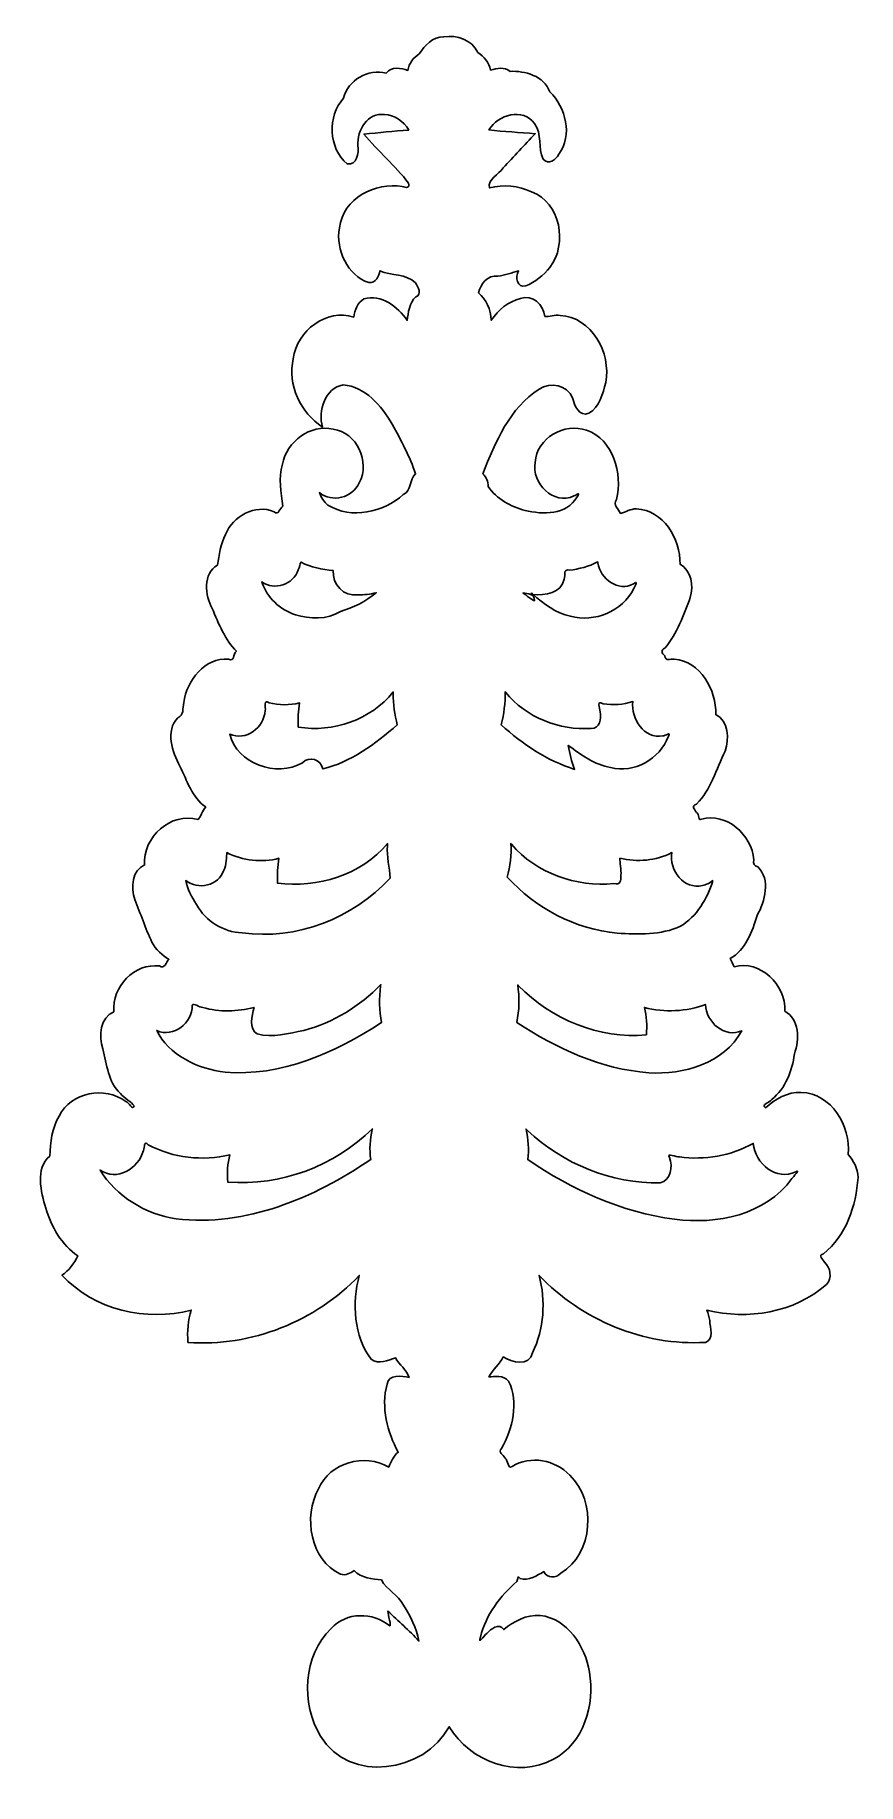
# Model space of a CAD drawing. Header units: centimetres. Extents: x -7 to 4.7, y -11.4 to 13.6.
import ezdxf

# ---------------------------------------------------------------- set-up
doc = ezdxf.new("R2010")
doc.units = ezdxf.units.CM
doc.header["$MEASUREMENT"] = 0
doc.layers.add('Layer 1', color=7, linetype='Continuous')

msp = doc.modelspace()

# ---------------------------------------------------------------- linework, layer by layer
at = {"layer": 'Layer 1', "color": 216}
for points, knots in [([(-1.20463, 13.56277), (-1.3628, 13.5629), (-1.47102, 13.43867), (-1.5558, 13.31766), (-1.5558, 13.31766), (-1.63741, 13.26328), (-1.70318, 13.18559), (-1.71485, 13.08264), (-1.71485, 13.08264), (-1.81509, 13.11832), (-1.95061, 13.1387), (-2.0259, 13.04515), (-2.0259, 13.04515), (-2.27998, 13.10868), (-2.57176, 12.94638), (-2.63464, 12.68613), (-2.63464, 12.68613), (-2.86671, 12.42884), (-2.8511, 11.97368), (-2.58467, 11.7475), (-2.58467, 11.7475), (-2.44314, 11.72999), (-2.4121, 11.9016), (-2.43055, 12.00991), (-2.43055, 12.00991), (-2.44374, 12.22725), (-2.28813, 12.48612), (-2.05194, 12.45255), (-2.05194, 12.45255), (-1.91075, 12.44919), (-1.77242, 12.35755), (-1.70359, 12.22979), (-1.70359, 12.22979), (-1.91778, 12.2176), (-2.13081, 12.19064), (-2.3447, 12.17428), (-2.3447, 12.17428), (-2.14161, 11.93268), (-1.89726, 11.72292), (-1.70711, 11.47499), (-1.70711, 11.47499), (-1.68782, 11.3918), (-1.73893, 11.41294), (-1.79578, 11.42597), (-1.79578, 11.42597), (-2.17854, 11.4944), (-2.64162, 11.25743), (-2.69446, 10.83554), (-2.69446, 10.83554), (-2.74751, 10.52203), (-2.57897, 10.15365), (-2.27292, 10.05623), (-2.27292, 10.05623), (-2.17717, 10.04385), (-2.12231, 10.15211), (-2.11528, 10.22348), (-2.11528, 10.22348), (-1.95299, 10.14908), (-1.73911, 10.18422), (-1.60929, 10.0519), (-1.60929, 10.0519), (-1.57415, 9.98789), (-1.50628, 9.89039), (-1.60296, 9.85076), (-1.60296, 9.85076), (-1.69288, 9.76464), (-1.71387, 9.62511), (-1.72612, 9.51409), (-1.72612, 9.51409), (-1.85877, 9.71058), (-2.09791, 9.89606), (-2.3426, 9.82192), (-2.3426, 9.82192), (-2.43678, 9.7744), (-2.47223, 9.66055), (-2.48898, 9.56311), (-2.48898, 9.56311), (-2.87483, 9.68623), (-3.30217, 9.37104), (-3.35177, 8.96908), (-3.35177, 8.96908), (-3.4401, 8.59324), (-3.24488, 8.19888), (-2.93586, 7.99368), (-2.93586, 7.99368), (-2.99855, 8.22475), (-2.89889, 8.55515), (-2.64029, 8.5942), (-2.64029, 8.5942), (-2.32357, 8.57388), (-2.096, 8.29377), (-1.94077, 8.03621), (-1.94077, 8.03621), (-1.81465, 7.80751), (-1.6902, 7.57285), (-1.60509, 7.32395), (-1.60509, 7.32395), (-1.69936, 7.24596), (-1.65885, 7.08414), (-1.78103, 7.03126), (-1.78103, 7.03126), (-2.06684, 6.77754), (-2.52384, 6.67057), (-2.85846, 6.88059), (-2.85846, 6.88059), (-2.91243, 6.92798), (-2.95433, 6.99117), (-2.9795, 7.05938), (-2.9795, 7.05938), (-2.79711, 6.90786), (-2.50766, 6.98588), (-2.40947, 7.19852), (-2.40947, 7.19852), (-2.25056, 7.49655), (-2.4469, 7.92172), (-2.78245, 7.96269), (-2.78245, 7.96269), (-3.10727, 8.03683), (-3.44549, 7.79185), (-3.5059, 7.46238), (-3.5059, 7.46238), (-3.5637, 7.26887), (-3.53103, 7.05337), (-3.49886, 6.8669), (-3.49886, 6.8669), (-3.55002, 6.83832), (-3.55921, 6.7236), (-3.62624, 6.78616), (-3.62624, 6.78616), (-3.89787, 6.89786), (-4.20989, 6.72446), (-4.32013, 6.45959), (-4.32013, 6.45959), (-4.3909, 6.32727), (-4.40854, 6.16652), (-4.43273, 6.02488), (-4.43273, 6.02488), (-4.6431, 5.90099), (-4.61441, 5.59265), (-4.50873, 5.40489), (-4.50873, 5.40489), (-4.4227, 5.19199), (-4.31836, 4.95165), (-4.1639, 4.795), (-4.1639, 4.795), (-4.21246, 4.75566), (-4.19077, 4.63931), (-4.2758, 4.6811), (-4.2758, 4.6811), (-4.61383, 4.70809), (-4.87276, 4.38017), (-4.9148, 4.06183), (-4.9148, 4.06183), (-4.9339, 3.98161), (-4.9095, 3.88245), (-4.99784, 3.84628), (-4.99784, 3.84628), (-5.18383, 3.65639), (-5.08124, 3.35651), (-4.9711, 3.1542), (-4.9711, 3.1542), (-4.86694, 2.95055), (-4.79645, 2.70593), (-4.60163, 2.57386), (-4.60163, 2.57386), (-4.65198, 2.52489), (-4.67282, 2.42573), (-4.71141, 2.39219), (-4.71141, 2.39219), (-5.09557, 2.50845), (-5.50308, 2.14371), (-5.47356, 1.74553), (-5.47356, 1.74553), (-5.65512, 1.67777), (-5.67271, 1.4194), (-5.61572, 1.25315), (-5.61572, 1.25315), (-5.53144, 1.05166), (-5.46332, 0.84051), (-5.36941, 0.64398), (-5.36941, 0.64398), (-5.32103, 0.53452), (-5.21236, 0.45857), (-5.12662, 0.39815), (-5.12662, 0.39815), (-5.16826, 0.36094), (-5.18826, 0.25166), (-5.26104, 0.30443), (-5.26104, 0.30443), (-5.61405, 0.34922), (-5.94569, 0.00984), (-5.91341, -0.348), (-5.91341, -0.348), (-6.11046, -0.42926), (-6.12899, -0.69571), (-6.07122, -0.8779), (-6.07122, -0.8779), (-6.00827, -1.09821), (-5.99945, -1.35271), (-5.81911, -1.51516), (-5.81911, -1.51516), (-5.7682, -1.58577), (-5.65779, -1.63321), (-5.62417, -1.6925), (-5.62417, -1.6925), (-5.6471, -1.76722), (-5.6977, -1.6352), (-5.74099, -1.6305), (-5.74099, -1.6305), (-6.04127, -1.40508), (-6.52244, -1.493), (-6.69526, -1.83957), (-6.69526, -1.83957), (-6.79604, -2.00873), (-6.82144, -2.21279), (-6.82756, -2.40693), (-6.82756, -2.40693), (-7.03908, -2.59068), (-6.95305, -2.91679), (-6.88456, -3.15091), (-6.88456, -3.15091), (-6.80428, -3.41775), (-6.65736, -3.67881), (-6.42643, -3.83217), (-6.42643, -3.83217), (-6.48419, -3.93769), (-6.55092, -4.04306), (-6.65374, -4.10756), (-6.65374, -4.10756), (-6.1893, -4.6057), (-5.44936, -4.77442), (-4.80712, -4.60499), (-4.80712, -4.60499), (-4.85689, -4.75201), (-4.86752, -4.91064), (-4.85497, -5.06565), (-4.85497, -5.06565), (-3.95354, -5.13237), (-3.03494, -4.76981), (-2.40947, -4.11044), (-2.40947, -4.11044), (-2.51666, -4.5055), (-2.48779, -4.97615), (-2.24127, -5.30716), (-2.24127, -5.30716), (-2.13539, -5.38569), (-1.99172, -5.32413), (-1.89503, -5.28553), (-1.89503, -5.28553), (-1.84046, -5.38714), (-1.73563, -5.45394), (-1.69939, -5.56597), (-1.69939, -5.56597), (-1.8026, -5.54982), (-1.99078, -5.50905), (-2.01256, -5.66401), (-2.01256, -5.66401), (-2.10369, -5.99277), (-2.00916, -6.34738), (-1.85281, -6.63364), (-1.85281, -6.63364), (-1.9239, -6.68278), (-1.95736, -6.77411), (-1.99004, -6.84631), (-1.99004, -6.84631), (-2.33167, -6.64329), (-2.82935, -6.77755), (-2.99146, -7.1563), (-2.99146, -7.1563), (-3.21513, -7.55686), (-3.10724, -8.17111), (-2.67759, -8.37465), (-2.67759, -8.37465), (-2.6089, -8.39693), (-2.53369, -8.35625), (-2.48406, -8.32274), (-2.48406, -8.32274), (-2.38133, -8.42786), (-2.22135, -8.44507), (-2.09419, -8.45539), (-2.09419, -8.45539), (-2.01934, -8.60102), (-1.85078, -8.66533), (-1.78032, -8.81729), (-1.78032, -8.81729), (-1.67505, -8.97096), (-1.59865, -9.14429), (-1.55864, -9.32698), (-1.55864, -9.32698), (-1.69685, -9.1757), (-1.85326, -9.04351), (-2.00059, -8.9002), (-2.00059, -8.9002), (-2.00528, -8.95388), (-1.94443, -9.11897), (-1.97526, -9.11215), (-1.97526, -9.11215), (-2.2133, -8.91177), (-2.59435, -8.91055), (-2.8099, -9.14675), (-2.8099, -9.14675), (-3.21508, -9.53261), (-3.2448, -10.21952), (-2.96261, -10.68662), (-2.96261, -10.68662), (-2.54478, -11.36747), (-1.48232, -11.20648), (-1.12655, -10.55037), (-1.12655, -10.55037), (-0.83237, -11.04705), (-0.15434, -11.29419), (0.3608, -11.01422), (0.3608, -11.01422), (0.79505, -10.78591), (0.9575, -10.23916), (0.87559, -9.77034), (0.87559, -9.77034), (0.81708, -9.39871), (0.55941, -9.00656), (0.17044, -8.9622), (0.17044, -8.9622), (-0.02128, -8.94437), (-0.21233, -9.05258), (-0.34681, -9.16334), (-0.34681, -9.16334), (-0.41602, -9.05878), (-0.53238, -9.15544), (-0.5889, -9.22101), (-0.5889, -9.22101), (-0.62885, -9.24863), (-0.72192, -9.38629), (-0.68179, -9.27147), (-0.68179, -9.27147), (-0.60312, -8.95421), (-0.39726, -8.68339), (-0.15961, -8.47702), (-0.15961, -8.47702), (-0.14211, -8.44107), (-0.15564, -8.3803), (-0.11528, -8.43521), (-0.11528, -8.43521), (0.00239, -8.47728), (0.1365, -8.38793), (0.22393, -8.33572), (0.22393, -8.33572), (0.2718, -8.43469), (0.40019, -8.43301), (0.46813, -8.35879), (0.46813, -8.35879), (0.92993, -8.076), (0.98044, -7.3357), (0.59621, -6.96094), (0.59621, -6.96094), (0.38563, -6.739), (0.03489, -6.67685), (-0.22912, -6.83551), (-0.22912, -6.83551), (-0.29216, -6.88415), (-0.28197, -6.74537), (-0.32851, -6.71655), (-0.32851, -6.71655), (-0.35122, -6.6656), (-0.44035, -6.63697), (-0.37847, -6.58102), (-0.37847, -6.58102), (-0.22176, -6.29685), (-0.13021, -5.92548), (-0.27854, -5.61932), (-0.27854, -5.61932), (-0.34386, -5.52635), (-0.4887, -5.55555), (-0.55933, -5.55948), (-0.55933, -5.55948), (-0.5073, -5.45352), (-0.4023, -5.37534), (-0.35384, -5.27256), (-0.35384, -5.27256), (-0.23276, -5.3551), (0.01339, -5.41335), (0.06489, -5.21561), (0.06489, -5.21561), (0.22395, -4.87484), (0.25739, -4.47378), (0.15638, -4.10973), (0.15638, -4.10973), (0.76589, -4.75074), (1.65244, -5.11916), (2.5301, -5.06566), (2.5301, -5.06566), (2.66079, -5.02295), (2.59806, -4.85734), (2.59164, -4.75602), (2.59164, -4.75602), (2.58243, -4.70462), (2.56745, -4.65425), (2.55262, -4.60428), (2.55262, -4.60428), (3.13487, -4.752), (3.79815, -4.64182), (4.25919, -4.24166), (4.25919, -4.24166), (4.3457, -4.14655), (4.31583, -4.0018), (4.22964, -3.92085), (4.22964, -3.92085), (4.20677, -3.88075), (4.1287, -3.82309), (4.21627, -3.80118), (4.21627, -3.80118), (4.54168, -3.54823), (4.68304, -3.11653), (4.70889, -2.71188), (4.70889, -2.71188), (4.70934, -2.58574), (4.64256, -2.4707), (4.56744, -2.38386), (4.56744, -2.38386), (4.60705, -1.97564), (4.32747, -1.50995), (3.89959, -1.50002), (3.89959, -1.50002), (3.7064, -1.48639), (3.51842, -1.60087), (3.38656, -1.71846), (3.38656, -1.71846), (3.31822, -1.66631), (3.45373, -1.64591), (3.48016, -1.59951), (3.48016, -1.59951), (3.67195, -1.44009), (3.77225, -1.19515), (3.80036, -0.94925), (3.80036, -0.94925), (3.87592, -0.74728), (3.87379, -0.45115), (3.66243, -0.33864), (3.66243, -0.33864), (3.6876, 0.03628), (3.3079, 0.3961), (2.9418, 0.2936), (2.9418, 0.2936), (2.91873, 0.32795), (2.90125, 0.37765), (2.88198, 0.40895), (2.88198, 0.40895), (3.10832, 0.52718), (3.19604, 0.79636), (3.27045, 1.02677), (3.27045, 1.02677), (3.3805, 1.23021), (3.46534, 1.5334), (3.2803, 1.71813), (3.2803, 1.71813), (3.22438, 1.73402), (3.21148, 1.76459), (3.2233, 1.81906), (3.2233, 1.81906), (3.19068, 2.17983), (2.82961, 2.49842), (2.47452, 2.39868), (2.47452, 2.39868), (2.42116, 2.36599), (2.44489, 2.47364), (2.40485, 2.496), (2.40485, 2.496), (2.36665, 2.54399), (2.32931, 2.58206), (2.40273, 2.61495), (2.40273, 2.61495), (2.60874, 2.81692), (2.68627, 3.11348), (2.8109, 3.36903), (2.8109, 3.36903), (2.87494, 3.54437), (2.86297, 3.80927), (2.6786, 3.89025), (2.6786, 3.89025), (2.68781, 4.24407), (2.45977, 4.65311), (2.08675, 4.68253), (2.08675, 4.68253), (2.02249, 4.68807), (1.96415, 4.6451), (1.95163, 4.73011), (1.95163, 4.73011), (1.90634, 4.77132), (1.89112, 4.80751), (1.95023, 4.84041), (1.95023, 4.84041), (2.12958, 5.0427), (2.21381, 5.31197), (2.31547, 5.55988), (2.31547, 5.55988), (2.36254, 5.72834), (2.33184, 5.94898), (2.16979, 6.03713), (2.16979, 6.03713), (2.17421, 6.40154), (1.93063, 6.81277), (1.54557, 6.82509), (1.54557, 6.82509), (1.46502, 6.83057), (1.39086, 6.77631), (1.31967, 6.76093), (1.31967, 6.76093), (1.2894, 6.83124), (1.20766, 6.87719), (1.26126, 6.9599), (1.26126, 6.9599), (1.35126, 7.3335), (1.21498, 7.81525), (0.8355, 7.94899), (0.8355, 7.94899), (0.5238, 8.05712), (0.12132, 7.84318), (0.1015, 7.48977), (0.1015, 7.48977), (0.04303, 7.1918), (0.36896, 6.87325), (0.65183, 7.01036), (0.65183, 7.01036), (0.70114, 7.02878), (0.74855, 7.07763), (0.69827, 6.99666), (0.69827, 6.99666), (0.5497, 6.73415), (0.20829, 6.74638), (-0.04283, 6.80243), (-0.04283, 6.80243), (-0.24394, 6.85624), (-0.4525, 6.96777), (-0.56917, 7.14589), (-0.56917, 7.14589), (-0.57213, 7.21289), (-0.59699, 7.28076), (-0.64588, 7.32612), (-0.64588, 7.32612), (-0.47045, 7.77769), (-0.25949, 8.26971), (0.15779, 8.53654), (0.15779, 8.53654), (0.31809, 8.63926), (0.5575, 8.5987), (0.63493, 8.40966), (0.63493, 8.40966), (0.66199, 8.30333), (0.72809, 8.13198), (0.86646, 8.18978), (0.86646, 8.18978), (1.01485, 8.27739), (1.06866, 8.46855), (1.10784, 8.62882), (1.10784, 8.62882), (1.18951, 9.05628), (0.90581, 9.56265), (0.45617, 9.58764), (0.45617, 9.58764), (0.38572, 9.59889), (0.29344, 9.56365), (0.24012, 9.5725), (0.24012, 9.5725), (0.21942, 9.73699), (0.0598, 9.89671), (-0.10894, 9.82698), (-0.10894, 9.82698), (-0.28311, 9.78829), (-0.42506, 9.66246), (-0.52556, 9.51771), (-0.52556, 9.51771), (-0.53236, 9.66668), (-0.60023, 9.81942), (-0.70783, 9.90917), (-0.70783, 9.90917), (-0.67884, 10.04051), (-0.5733, 10.16504), (-0.43101, 10.14664), (-0.43101, 10.14664), (-0.3341, 10.16235), (-0.21941, 10.19675), (-0.1371, 10.22205), (-0.1371, 10.22205), (-0.18755, 10.1355), (-0.15597, 9.97187), (-0.03365, 10.00938), (-0.03365, 10.00938), (0.10128, 10.05373), (0.21733, 10.16411), (0.31048, 10.26963), (0.31048, 10.26963), (0.56709, 10.60707), (0.46357, 11.19808), (0.04939, 11.351), (0.04939, 11.351), (-0.13627, 11.43822), (-0.35164, 11.45905), (-0.5502, 11.40651), (-0.5502, 11.40651), (-0.58743, 11.53182), (-0.41203, 11.59425), (-0.35726, 11.69129), (-0.35726, 11.69129), (-0.20475, 11.85413), (-0.05174, 12.01648), (0.10076, 12.17933), (0.10076, 12.17933), (-0.11713, 12.19881), (-0.35173, 12.20794), (-0.55935, 12.23268), (-0.55935, 12.23268), (-0.42981, 12.45288), (-0.07666, 12.55444), (0.09091, 12.32279), (0.09091, 12.32279), (0.20297, 12.17665), (0.13599, 11.97148), (0.21336, 11.81527), (0.21336, 11.81527), (0.28836, 11.73285), (0.40016, 11.80438), (0.43856, 11.88592), (0.43856, 11.88592), (0.63942, 12.157), (0.53671, 12.55745), (0.31118, 12.77553), (0.31118, 12.77553), (0.22735, 13.00456), (-0.04776, 13.07915), (-0.25815, 13.06822), (-0.25815, 13.06822), (-0.33501, 13.13812), (-0.44643, 13.11023), (-0.53542, 13.08624), (-0.53542, 13.08624), (-0.55434, 13.19682), (-0.63287, 13.27952), (-0.71558, 13.33856), (-0.71558, 13.33856), (-0.80527, 13.52213), (-1.01499, 13.58785), (-1.20468, 13.56276), (-1.20468, 13.56276), (-1.20468, 13.56276), (-1.20463, 13.56277), (-1.20463, 13.56277)], [0, 0, 0, 0, 0.00617284, 0.00617284, 0.00617284, 0.00617284, 0.01234568, 0.01234568, 0.01234568, 0.01234568, 0.01851852, 0.01851852, 0.01851852, 0.01851852, 0.02469136, 0.02469136, 0.02469136, 0.02469136, 0.0308642, 0.0308642, 0.0308642, 0.0308642, 0.03703704, 0.03703704, 0.03703704, 0.03703704, 0.04320988, 0.04320988, 0.04320988, 0.04320988, 0.04938272, 0.04938272, 0.04938272, 0.04938272, 0.05555556, 0.05555556, 0.05555556, 0.05555556, 0.0617284, 0.0617284, 0.0617284, 0.0617284, 0.06790123, 0.06790123, 0.06790123, 0.06790123, 0.07407407, 0.07407407, 0.07407407, 0.07407407, 0.08024691, 0.08024691, 0.08024691, 0.08024691, 0.08641975, 0.08641975, 0.08641975, 0.08641975, 0.09259259, 0.09259259, 0.09259259, 0.09259259, 0.09876543, 0.09876543, 0.09876543, 0.09876543, 0.10493827, 0.10493827, 0.10493827, 0.10493827, 0.11111111, 0.11111111, 0.11111111, 0.11111111, 0.11728395, 0.11728395, 0.11728395, 0.11728395, 0.12345679, 0.12345679, 0.12345679, 0.12345679, 0.12962963, 0.12962963, 0.12962963, 0.12962963, 0.13580247, 0.13580247, 0.13580247, 0.13580247, 0.14197531, 0.14197531, 0.14197531, 0.14197531, 0.14814815, 0.14814815, 0.14814815, 0.14814815, 0.15432099, 0.15432099, 0.15432099, 0.15432099, 0.16049383, 0.16049383, 0.16049383, 0.16049383, 0.16666667, 0.16666667, 0.16666667, 0.16666667, 0.17283951, 0.17283951, 0.17283951, 0.17283951, 0.17901235, 0.17901235, 0.17901235, 0.17901235, 0.18518519, 0.18518519, 0.18518519, 0.18518519, 0.19135802, 0.19135802, 0.19135802, 0.19135802, 0.19753086, 0.19753086, 0.19753086, 0.19753086, 0.2037037, 0.2037037, 0.2037037, 0.2037037, 0.20987654, 0.20987654, 0.20987654, 0.20987654, 0.21604938, 0.21604938, 0.21604938, 0.21604938, 0.22222222, 0.22222222, 0.22222222, 0.22222222, 0.22839506, 0.22839506, 0.22839506, 0.22839506, 0.2345679, 0.2345679, 0.2345679, 0.2345679, 0.24074074, 0.24074074, 0.24074074, 0.24074074, 0.24691358, 0.24691358, 0.24691358, 0.24691358, 0.25308642, 0.25308642, 0.25308642, 0.25308642, 0.25925926, 0.25925926, 0.25925926, 0.25925926, 0.2654321, 0.2654321, 0.2654321, 0.2654321, 0.27160494, 0.27160494, 0.27160494, 0.27160494, 0.27777778, 0.27777778, 0.27777778, 0.27777778, 0.28395062, 0.28395062, 0.28395062, 0.28395062, 0.29012346, 0.29012346, 0.29012346, 0.29012346, 0.2962963, 0.2962963, 0.2962963, 0.2962963, 0.30246914, 0.30246914, 0.30246914, 0.30246914, 0.30864198, 0.30864198, 0.30864198, 0.30864198, 0.31481481, 0.31481481, 0.31481481, 0.31481481, 0.32098765, 0.32098765, 0.32098765, 0.32098765, 0.32716049, 0.32716049, 0.32716049, 0.32716049, 0.33333333, 0.33333333, 0.33333333, 0.33333333, 0.33950617, 0.33950617, 0.33950617, 0.33950617, 0.34567901, 0.34567901, 0.34567901, 0.34567901, 0.35185185, 0.35185185, 0.35185185, 0.35185185, 0.35802469, 0.35802469, 0.35802469, 0.35802469, 0.36419753, 0.36419753, 0.36419753, 0.36419753, 0.37037037, 0.37037037, 0.37037037, 0.37037037, 0.37654321, 0.37654321, 0.37654321, 0.37654321, 0.38271605, 0.38271605, 0.38271605, 0.38271605, 0.38888889, 0.38888889, 0.38888889, 0.38888889, 0.39506173, 0.39506173, 0.39506173, 0.39506173, 0.40123457, 0.40123457, 0.40123457, 0.40123457, 0.40740741, 0.40740741, 0.40740741, 0.40740741, 0.41358025, 0.41358025, 0.41358025, 0.41358025, 0.41975309, 0.41975309, 0.41975309, 0.41975309, 0.42592593, 0.42592593, 0.42592593, 0.42592593, 0.43209877, 0.43209877, 0.43209877, 0.43209877, 0.4382716, 0.4382716, 0.4382716, 0.4382716, 0.44444444, 0.44444444, 0.44444444, 0.44444444, 0.45061728, 0.45061728, 0.45061728, 0.45061728, 0.45679012, 0.45679012, 0.45679012, 0.45679012, 0.46296296, 0.46296296, 0.46296296, 0.46296296, 0.4691358, 0.4691358, 0.4691358, 0.4691358, 0.47530864, 0.47530864, 0.47530864, 0.47530864, 0.48148148, 0.48148148, 0.48148148, 0.48148148, 0.48765432, 0.48765432, 0.48765432, 0.48765432, 0.49382716, 0.49382716, 0.49382716, 0.49382716, 0.5, 0.5, 0.5, 0.5, 0.50617284, 0.50617284, 0.50617284, 0.50617284, 0.51234568, 0.51234568, 0.51234568, 0.51234568, 0.51851852, 0.51851852, 0.51851852, 0.51851852, 0.52469136, 0.52469136, 0.52469136, 0.52469136, 0.5308642, 0.5308642, 0.5308642, 0.5308642, 0.53703704, 0.53703704, 0.53703704, 0.53703704, 0.54320988, 0.54320988, 0.54320988, 0.54320988, 0.54938272, 0.54938272, 0.54938272, 0.54938272, 0.55555556, 0.55555556, 0.55555556, 0.55555556, 0.5617284, 0.5617284, 0.5617284, 0.5617284, 0.56790123, 0.56790123, 0.56790123, 0.56790123, 0.57407407, 0.57407407, 0.57407407, 0.57407407, 0.58024691, 0.58024691, 0.58024691, 0.58024691, 0.58641975, 0.58641975, 0.58641975, 0.58641975, 0.59259259, 0.59259259, 0.59259259, 0.59259259, 0.59876543, 0.59876543, 0.59876543, 0.59876543, 0.60493827, 0.60493827, 0.60493827, 0.60493827, 0.61111111, 0.61111111, 0.61111111, 0.61111111, 0.61728395, 0.61728395, 0.61728395, 0.61728395, 0.62345679, 0.62345679, 0.62345679, 0.62345679, 0.62962963, 0.62962963, 0.62962963, 0.62962963, 0.63580247, 0.63580247, 0.63580247, 0.63580247, 0.64197531, 0.64197531, 0.64197531, 0.64197531, 0.64814815, 0.64814815, 0.64814815, 0.64814815, 0.65432099, 0.65432099, 0.65432099, 0.65432099, 0.66049383, 0.66049383, 0.66049383, 0.66049383, 0.66666667, 0.66666667, 0.66666667, 0.66666667, 0.67283951, 0.67283951, 0.67283951, 0.67283951, 0.67901235, 0.67901235, 0.67901235, 0.67901235, 0.68518519, 0.68518519, 0.68518519, 0.68518519, 0.69135802, 0.69135802, 0.69135802, 0.69135802, 0.69753086, 0.69753086, 0.69753086, 0.69753086, 0.7037037, 0.7037037, 0.7037037, 0.7037037, 0.70987654, 0.70987654, 0.70987654, 0.70987654, 0.71604938, 0.71604938, 0.71604938, 0.71604938, 0.72222222, 0.72222222, 0.72222222, 0.72222222, 0.72839506, 0.72839506, 0.72839506, 0.72839506, 0.7345679, 0.7345679, 0.7345679, 0.7345679, 0.74074074, 0.74074074, 0.74074074, 0.74074074, 0.74691358, 0.74691358, 0.74691358, 0.74691358, 0.75308642, 0.75308642, 0.75308642, 0.75308642, 0.75925926, 0.75925926, 0.75925926, 0.75925926, 0.7654321, 0.7654321, 0.7654321, 0.7654321, 0.77160494, 0.77160494, 0.77160494, 0.77160494, 0.77777778, 0.77777778, 0.77777778, 0.77777778, 0.78395062, 0.78395062, 0.78395062, 0.78395062, 0.79012346, 0.79012346, 0.79012346, 0.79012346, 0.7962963, 0.7962963, 0.7962963, 0.7962963, 0.80246914, 0.80246914, 0.80246914, 0.80246914, 0.80864198, 0.80864198, 0.80864198, 0.80864198, 0.81481481, 0.81481481, 0.81481481, 0.81481481, 0.82098765, 0.82098765, 0.82098765, 0.82098765, 0.82716049, 0.82716049, 0.82716049, 0.82716049, 0.83333333, 0.83333333, 0.83333333, 0.83333333, 0.83950617, 0.83950617, 0.83950617, 0.83950617, 0.84567901, 0.84567901, 0.84567901, 0.84567901, 0.85185185, 0.85185185, 0.85185185, 0.85185185, 0.85802469, 0.85802469, 0.85802469, 0.85802469, 0.86419753, 0.86419753, 0.86419753, 0.86419753, 0.87037037, 0.87037037, 0.87037037, 0.87037037, 0.87654321, 0.87654321, 0.87654321, 0.87654321, 0.88271605, 0.88271605, 0.88271605, 0.88271605, 0.88888889, 0.88888889, 0.88888889, 0.88888889, 0.89506173, 0.89506173, 0.89506173, 0.89506173, 0.90123457, 0.90123457, 0.90123457, 0.90123457, 0.90740741, 0.90740741, 0.90740741, 0.90740741, 0.91358025, 0.91358025, 0.91358025, 0.91358025, 0.91975309, 0.91975309, 0.91975309, 0.91975309, 0.92592593, 0.92592593, 0.92592593, 0.92592593, 0.93209877, 0.93209877, 0.93209877, 0.93209877, 0.9382716, 0.9382716, 0.9382716, 0.9382716, 0.94444444, 0.94444444, 0.94444444, 0.94444444, 0.95061728, 0.95061728, 0.95061728, 0.95061728, 0.95679012, 0.95679012, 0.95679012, 0.95679012, 0.96296296, 0.96296296, 0.96296296, 0.96296296, 0.9691358, 0.9691358, 0.9691358, 0.9691358, 0.97530864, 0.97530864, 0.97530864, 0.97530864, 0.98148148, 0.98148148, 0.98148148, 0.98148148, 0.98765432, 0.98765432, 0.98765432, 0.98765432, 1, 1, 1, 1]), ([(-3.24125, 6.06598), (-3.10086, 5.99071), (-2.93777, 5.95959), (-2.78171, 5.94703), (-2.78171, 5.94703), (-2.80065, 5.75126), (-2.62697, 5.56773), (-2.43265, 5.60171), (-2.43265, 5.60171), (-2.34372, 5.59936), (-2.25401, 5.60834), (-2.16804, 5.63055), (-2.16804, 5.63055), (-2.31879, 5.50375), (-2.49367, 5.41295), (-2.67966, 5.36381), (-2.67966, 5.36381), (-2.86962, 5.23932), (-3.11522, 5.25331), (-3.32147, 5.31623), (-3.32147, 5.31623), (-3.53993, 5.38536), (-3.73218, 5.56247), (-3.80072, 5.78555), (-3.80072, 5.78555), (-3.6217, 5.65484), (-3.3524, 5.74394), (-3.28065, 5.95641), (-3.28065, 5.95641), (-3.26094, 5.98729), (-3.25937, 6.04821), (-3.24124, 6.06599), (-3.24124, 6.06599), (-3.24124, 6.06599), (-3.24125, 6.06598), (-3.24125, 6.06598)], [0, 0, 0, 0, 0.1, 0.1, 0.1, 0.1, 0.2, 0.2, 0.2, 0.2, 0.3, 0.3, 0.3, 0.3, 0.4, 0.4, 0.4, 0.4, 0.5, 0.5, 0.5, 0.5, 0.6, 0.6, 0.6, 0.6, 0.7, 0.7, 0.7, 0.7, 0.8, 0.8, 0.8, 0.8, 1, 1, 1, 1]), ([(0.99457, 6.05661), (1.02968, 5.82588), (1.28656, 5.63965), (1.50337, 5.75527), (1.50337, 5.75527), (1.57756, 5.81531), (1.53242, 5.73702), (1.5083, 5.69039), (1.5083, 5.69039), (1.34254, 5.3592), (0.94839, 5.20453), (0.60399, 5.29389), (0.60399, 5.29389), (0.40021, 5.33363), (0.21101, 5.48408), (0.07196, 5.60316), (0.07196, 5.60316), (0.23915, 5.59122), (0.47655, 5.62008), (0.51461, 5.82376), (0.51461, 5.82376), (0.53633, 5.88133), (0.49849, 5.97261), (0.5885, 5.95136), (0.5885, 5.95136), (0.72833, 5.96768), (0.86747, 6.00373), (0.99245, 6.06887), (0.99245, 6.06887), (0.99245, 6.06887), (0.99457, 6.05661), (0.99457, 6.05661)], [0, 0, 0, 0, 0.11111111, 0.11111111, 0.11111111, 0.11111111, 0.22222222, 0.22222222, 0.22222222, 0.22222222, 0.33333333, 0.33333333, 0.33333333, 0.33333333, 0.44444444, 0.44444444, 0.44444444, 0.44444444, 0.55555556, 0.55555556, 0.55555556, 0.55555556, 0.66666667, 0.66666667, 0.66666667, 0.66666667, 0.77777778, 0.77777778, 0.77777778, 0.77777778, 1, 1, 1, 1]), ([(-0.07512, 5.62766), (-0.00272, 5.60701), (0.09076, 5.62576), (0.09326, 5.51841), (0.09326, 5.51841), (0.08851, 5.49309), (-0.03821, 5.60533), (-0.07512, 5.62766)], [0, 0, 0, 0, 0.33333333, 0.33333333, 0.33333333, 0.33333333, 1, 1, 1, 1]), ([(-1.92596, 4.19088), (-1.92441, 4.04002), (-1.90417, 3.88949), (-1.86685, 3.74391), (-1.86685, 3.74391), (-2.18051, 3.4751), (-2.53399, 3.20828), (-2.93231, 3.11671), (-2.93231, 3.11671), (-2.95323, 3.25037), (-3.13246, 3.30661), (-3.22155, 3.20466), (-3.22155, 3.20466), (-3.58911, 2.98961), (-4.16087, 3.18935), (-4.25605, 3.61198), (-4.25605, 3.61198), (-4.02994, 3.50824), (-3.76799, 3.70484), (-3.75358, 3.94721), (-3.75358, 3.94721), (-3.73967, 3.9991), (-3.78271, 4.11594), (-3.69728, 4.06111), (-3.69728, 4.06111), (-3.55585, 4.02117), (-3.40394, 4.02314), (-3.26167, 4.05751), (-3.26167, 4.05751), (-3.28222, 3.94408), (-3.28374, 3.8275), (-3.28067, 3.71219), (-3.28067, 3.71219), (-2.78366, 3.63114), (-2.24922, 3.81534), (-1.92597, 4.21395), (-1.92597, 4.21395), (-1.92597, 4.21395), (-1.92596, 4.19088), (-1.92596, 4.19088)], [0, 0, 0, 0, 0.09090909, 0.09090909, 0.09090909, 0.09090909, 0.18181818, 0.18181818, 0.18181818, 0.18181818, 0.27272727, 0.27272727, 0.27272727, 0.27272727, 0.36363636, 0.36363636, 0.36363636, 0.36363636, 0.45454545, 0.45454545, 0.45454545, 0.45454545, 0.54545455, 0.54545455, 0.54545455, 0.54545455, 0.63636364, 0.63636364, 0.63636364, 0.63636364, 0.72727273, 0.72727273, 0.72727273, 0.72727273, 0.81818182, 0.81818182, 0.81818182, 0.81818182, 1, 1, 1, 1]), ([(-0.32213, 4.20963), (-0.03013, 3.8475), (0.44493, 3.66444), (0.90168, 3.69346), (0.90168, 3.69346), (1.02498, 3.6879), (1.05066, 3.83378), (1.02695, 3.93064), (1.02695, 3.93064), (1.02623, 3.99102), (0.96877, 4.09677), (1.07199, 4.04599), (1.07199, 4.04599), (1.21261, 4.02295), (1.35937, 4.03324), (1.49494, 4.07699), (1.49494, 4.07699), (1.46777, 3.83142), (1.65697, 3.5351), (1.92281, 3.58893), (1.92281, 3.58893), (1.96002, 3.58443), (2.04492, 3.65421), (2.00163, 3.581), (2.00163, 3.581), (1.87855, 3.25224), (1.5153, 3.04947), (1.17755, 3.13403), (1.17755, 3.13403), (0.94953, 3.17833), (0.75907, 3.31666), (0.57304, 3.45123), (0.57304, 3.45123), (0.59494, 3.33485), (0.62085, 3.21974), (0.66241, 3.10952), (0.66241, 3.10952), (0.27128, 3.23601), (-0.08036, 3.46675), (-0.38405, 3.74609), (-0.38405, 3.74609), (-0.34362, 3.89886), (-0.32438, 4.0575), (-0.32705, 4.21613), (-0.32705, 4.21613), (-0.32705, 4.21613), (-0.32213, 4.20963), (-0.32213, 4.20963)], [0, 0, 0, 0, 0.07692308, 0.07692308, 0.07692308, 0.07692308, 0.15384615, 0.15384615, 0.15384615, 0.15384615, 0.23076923, 0.23076923, 0.23076923, 0.23076923, 0.30769231, 0.30769231, 0.30769231, 0.30769231, 0.38461538, 0.38461538, 0.38461538, 0.38461538, 0.46153846, 0.46153846, 0.46153846, 0.46153846, 0.53846154, 0.53846154, 0.53846154, 0.53846154, 0.61538462, 0.61538462, 0.61538462, 0.61538462, 0.69230769, 0.69230769, 0.69230769, 0.69230769, 0.76923077, 0.76923077, 0.76923077, 0.76923077, 0.84615385, 0.84615385, 0.84615385, 0.84615385, 1, 1, 1, 1]), ([(-2.00759, 2.02237), (-2.01887, 1.86644), (-1.97889, 1.70257), (-1.96818, 1.55738), (-1.96818, 1.55738), (-2.50491, 0.97999), (-3.3056, 0.66644), (-4.08292, 0.77951), (-4.08292, 0.77951), (-4.35217, 0.78591), (-4.5996, 0.94293), (-4.73278, 1.17973), (-4.73278, 1.17973), (-4.80155, 1.28129), (-4.86566, 1.40872), (-4.8873, 1.52205), (-4.8873, 1.52205), (-4.71118, 1.3846), (-4.4173, 1.44639), (-4.34401, 1.66912), (-4.34401, 1.66912), (-4.29923, 1.74246), (-4.31167, 1.86858), (-4.29897, 1.92216), (-4.29897, 1.92216), (-4.07196, 1.80683), (-3.80244, 1.77494), (-3.55652, 1.84142), (-3.55652, 1.84142), (-3.57867, 1.72538), (-3.58134, 1.60634), (-3.57763, 1.48817), (-3.57763, 1.48817), (-3.007, 1.41154), (-2.38548, 1.59969), (-2.00688, 2.0512), (-2.00688, 2.0512), (-2.00688, 2.0512), (-2.00744, 2.02814), (-2.00744, 2.02814), (-2.00744, 2.02814), (-2.00744, 2.02814), (-2.00765, 2.02237), (-2.00765, 2.02237), (-2.00765, 2.02237), (-2.00765, 2.02237), (-2.00759, 2.02237), (-2.00759, 2.02237)], [0, 0, 0, 0, 0.07692308, 0.07692308, 0.07692308, 0.07692308, 0.15384615, 0.15384615, 0.15384615, 0.15384615, 0.23076923, 0.23076923, 0.23076923, 0.23076923, 0.30769231, 0.30769231, 0.30769231, 0.30769231, 0.38461538, 0.38461538, 0.38461538, 0.38461538, 0.46153846, 0.46153846, 0.46153846, 0.46153846, 0.53846154, 0.53846154, 0.53846154, 0.53846154, 0.61538462, 0.61538462, 0.61538462, 0.61538462, 0.69230769, 0.69230769, 0.69230769, 0.69230769, 0.76923077, 0.76923077, 0.76923077, 0.76923077, 0.84615385, 0.84615385, 0.84615385, 0.84615385, 1, 1, 1, 1]), ([(-0.23768, 2.04328), (0.12026, 1.62189), (0.68615, 1.43126), (1.22468, 1.47895), (1.22468, 1.47895), (1.31598, 1.45644), (1.32984, 1.52188), (1.32463, 1.59847), (1.32463, 1.59847), (1.33462, 1.67671), (1.3052, 1.78376), (1.31126, 1.84142), (1.31126, 1.84142), (1.55696, 1.78234), (1.82476, 1.80677), (2.0516, 1.92144), (2.0516, 1.92144), (2.00629, 1.66829), (2.22927, 1.38922), (2.48862, 1.45212), (2.48862, 1.45212), (2.542, 1.46319), (2.59267, 1.48809), (2.6357, 1.52205), (2.6357, 1.52205), (2.56066, 1.26267), (2.40522, 1.00927), (2.17475, 0.87106), (2.17475, 0.87106), (1.8946, 0.7414), (1.57318, 0.75843), (1.27255, 0.77085), (1.27255, 0.77085), (0.67776, 0.82857), (0.10454, 1.12658), (-0.29679, 1.57323), (-0.29679, 1.57323), (-0.2587, 1.72283), (-0.23255, 1.89138), (-0.24612, 2.05264), (-0.24612, 2.05264), (-0.24612, 2.05264), (-0.23768, 2.04328), (-0.23768, 2.04328)], [0, 0, 0, 0, 0.08333333, 0.08333333, 0.08333333, 0.08333333, 0.16666667, 0.16666667, 0.16666667, 0.16666667, 0.25, 0.25, 0.25, 0.25, 0.33333333, 0.33333333, 0.33333333, 0.33333333, 0.41666667, 0.41666667, 0.41666667, 0.41666667, 0.5, 0.5, 0.5, 0.5, 0.58333333, 0.58333333, 0.58333333, 0.58333333, 0.66666667, 0.66666667, 0.66666667, 0.66666667, 0.75, 0.75, 0.75, 0.75, 0.83333333, 0.83333333, 0.83333333, 0.83333333, 1, 1, 1, 1]), ([(-2.10541, 0.01967), (-2.13005, -0.15351), (-2.12483, -0.33189), (-2.09274, -0.50371), (-2.09274, -0.50371), (-2.75697, -0.93136), (-3.52566, -1.28143), (-4.32551, -1.20925), (-4.32551, -1.20925), (-4.70751, -1.17187), (-5.14153, -0.95613), (-5.3011, -0.61617), (-5.3011, -0.61617), (-5.0653, -0.72543), (-4.78773, -0.5128), (-4.793, -0.25643), (-4.793, -0.25643), (-4.77777, -0.21282), (-4.69039, -0.2896), (-4.64323, -0.28786), (-4.64323, -0.28786), (-4.40514, -0.35667), (-4.14877, -0.3484), (-3.91121, -0.28743), (-3.91121, -0.28743), (-3.94526, -0.40502), (-3.9898, -0.59243), (-3.86758, -0.66519), (-3.86758, -0.66519), (-3.64929, -0.72356), (-3.41656, -0.65787), (-3.20033, -0.61521), (-3.20033, -0.61521), (-2.7846, -0.50555), (-2.40248, -0.27128), (-2.10189, 0.03987), (-2.10189, 0.03987), (-2.10189, 0.03987), (-2.10541, 0.01967), (-2.10541, 0.01967)], [0, 0, 0, 0, 0.09090909, 0.09090909, 0.09090909, 0.09090909, 0.18181818, 0.18181818, 0.18181818, 0.18181818, 0.27272727, 0.27272727, 0.27272727, 0.27272727, 0.36363636, 0.36363636, 0.36363636, 0.36363636, 0.45454545, 0.45454545, 0.45454545, 0.45454545, 0.54545455, 0.54545455, 0.54545455, 0.54545455, 0.63636364, 0.63636364, 0.63636364, 0.63636364, 0.72727273, 0.72727273, 0.72727273, 0.72727273, 0.81818182, 0.81818182, 0.81818182, 0.81818182, 1, 1, 1, 1]), ([(-0.13986, 0.02472), (0.33206, -0.4592), (1.01368, -0.74343), (1.68846, -0.67745), (1.68846, -0.67745), (1.69859, -0.54653), (1.69392, -0.41348), (1.66031, -0.28671), (1.66031, -0.28671), (1.9433, -0.36368), (2.26941, -0.34701), (2.53154, -0.2449), (2.53154, -0.2449), (2.53843, -0.49666), (2.80913, -0.7312), (3.04949, -0.61905), (3.04949, -0.61905), (2.79339, -1.08961), (2.219, -1.24885), (1.72155, -1.21999), (1.72155, -1.21999), (1.04355, -1.16604), (0.40475, -0.87514), (-0.16239, -0.50082), (-0.16239, -0.50082), (-0.12298, -0.3264), (-0.12089, -0.14256), (-0.14902, 0.0341), (-0.14902, 0.0341), (-0.14902, 0.0341), (-0.13986, 0.02472), (-0.13986, 0.02472)], [0, 0, 0, 0, 0.11111111, 0.11111111, 0.11111111, 0.11111111, 0.22222222, 0.22222222, 0.22222222, 0.22222222, 0.33333333, 0.33333333, 0.33333333, 0.33333333, 0.44444444, 0.44444444, 0.44444444, 0.44444444, 0.55555556, 0.55555556, 0.55555556, 0.55555556, 0.66666667, 0.66666667, 0.66666667, 0.66666667, 0.77777778, 0.77777778, 0.77777778, 0.77777778, 1, 1, 1, 1]), ([(-2.22505, -2.02772), (-2.25563, -2.16774), (-2.26754, -2.31485), (-2.24687, -2.45739), (-2.24687, -2.45739), (-3.06024, -3.00802), (-4.02892, -3.41989), (-5.0244, -3.30268), (-5.0244, -3.30268), (-5.45555, -3.24049), (-5.88185, -2.983), (-6.11041, -2.60734), (-6.11041, -2.60734), (-5.87765, -2.77347), (-5.55568, -2.58911), (-5.49182, -2.32835), (-5.49182, -2.32835), (-5.46835, -2.28538), (-5.49065, -2.17717), (-5.42145, -2.24689), (-5.42145, -2.24689), (-5.06778, -2.43839), (-4.64463, -2.48065), (-4.25746, -2.39107), (-4.25746, -2.39107), (-4.29247, -2.51679), (-4.29728, -2.64895), (-4.28702, -2.77892), (-4.28702, -2.77892), (-3.53244, -2.8411), (-2.76361, -2.55068), (-2.22224, -2.01763), (-2.22224, -2.01763), (-2.22224, -2.01763), (-2.22505, -2.02772), (-2.22505, -2.02772)], [0, 0, 0, 0, 0.1, 0.1, 0.1, 0.1, 0.2, 0.2, 0.2, 0.2, 0.3, 0.3, 0.3, 0.3, 0.4, 0.4, 0.4, 0.4, 0.5, 0.5, 0.5, 0.5, 0.6, 0.6, 0.6, 0.6, 0.7, 0.7, 0.7, 0.7, 0.8, 0.8, 0.8, 0.8, 1, 1, 1, 1]), ([(-0.00897, -2.04214), (0.49721, -2.5227), (1.19161, -2.80009), (1.88409, -2.79117), (1.88409, -2.79117), (2.03497, -2.75081), (2.0729, -2.56036), (2.0171, -2.42999), (2.0171, -2.42999), (1.97214, -2.3455), (2.11745, -2.4338), (2.15905, -2.41939), (2.15905, -2.41939), (2.51763, -2.46985), (2.89741, -2.40315), (3.21416, -2.22669), (3.21416, -2.22669), (3.23519, -2.51254), (3.5495, -2.77189), (3.82219, -2.63256), (3.82219, -2.63256), (3.89292, -2.58539), (3.78104, -2.70691), (3.76668, -2.73006), (3.76668, -2.73006), (3.38371, -3.24936), (2.69293, -3.38931), (2.08974, -3.30818), (2.08974, -3.30818), (1.33598, -3.21321), (0.62435, -2.88733), (-0.00616, -2.4581), (-0.00616, -2.4581), (0.01511, -2.31338), (0.0033, -2.16284), (-0.03009, -2.02195), (-0.03009, -2.02195), (-0.03009, -2.02195), (-0.01363, -2.03769), (-0.01363, -2.03769), (-0.01363, -2.03769), (-0.01363, -2.03769), (-0.00897, -2.04214), (-0.00897, -2.04214)], [0, 0, 0, 0, 0.08333333, 0.08333333, 0.08333333, 0.08333333, 0.16666667, 0.16666667, 0.16666667, 0.16666667, 0.25, 0.25, 0.25, 0.25, 0.33333333, 0.33333333, 0.33333333, 0.33333333, 0.41666667, 0.41666667, 0.41666667, 0.41666667, 0.5, 0.5, 0.5, 0.5, 0.58333333, 0.58333333, 0.58333333, 0.58333333, 0.66666667, 0.66666667, 0.66666667, 0.66666667, 0.75, 0.75, 0.75, 0.75, 0.83333333, 0.83333333, 0.83333333, 0.83333333, 1, 1, 1, 1])]:
    msp.add_open_spline(points, degree=3, knots=knots, dxfattribs=at)
msp.add_open_spline([(0.05718, 5.60964), (0.02642, 5.60883), (0.06483, 5.64195), (0.05718, 5.60964)], degree=3, dxfattribs=at)

doc.saveas('drawing.dxf')
